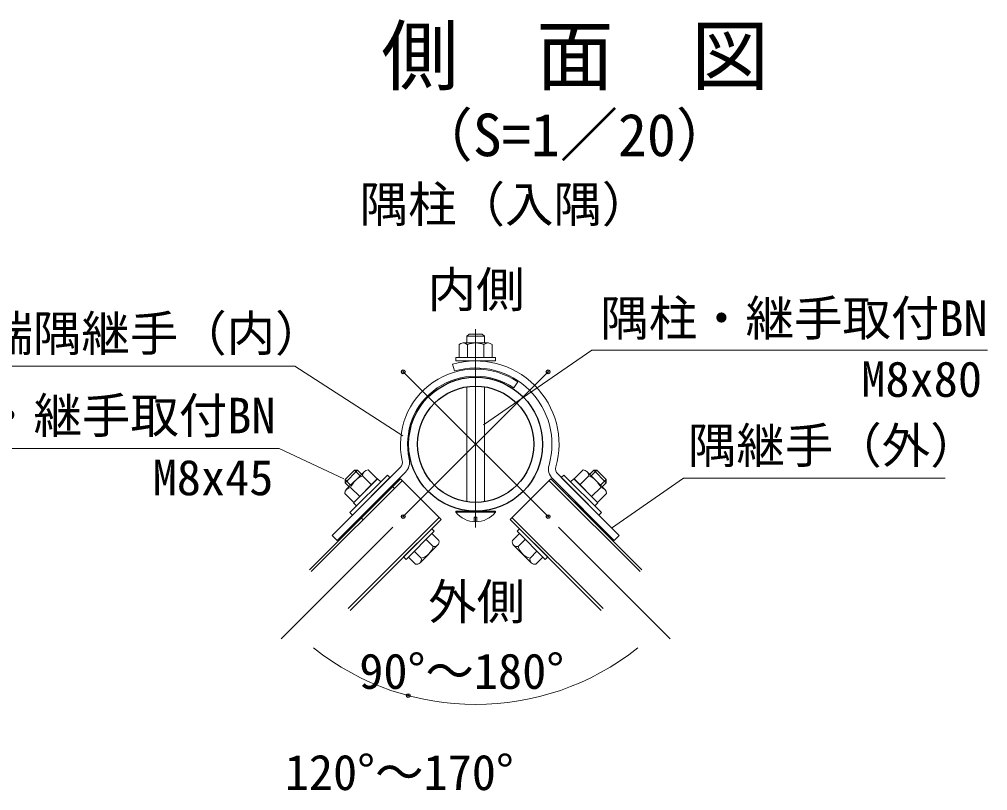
# Model space of a CAD drawing. Units: millimetres, scale not verified. Extents: x -4200 to 4200, y -2970 to 2970.
# Drawn here: x -651 to 661, y -1706 to -661 of the extents above; entities that cross this region are included whole.
import ezdxf
from ezdxf.enums import TextEntityAlignment as Align

# ---------------------------------------------------------------- set-up
doc = ezdxf.new("R2010")
doc.units = ezdxf.units.MM
doc.header["$LTSCALE"] = 10
doc.header["$PDMODE"] = 32
doc.header["$PDSIZE"] = 5
doc.linetypes.add('USER1', pattern=[50.8, 31.75, -6.35, 6.35, -6.35])
for name, color, linetype, lineweight in [('0-0_D-BMK', 2, 'USER1', 13), ('0-1_D-TTL-TXT', 7, 'Continuous', 25), ('0-2_D-STR-TXT', 7, 'Continuous', 13), ('0-3_D-STR-DIM', 7, 'Continuous', 13), ('0-4_D-STR1', 1, 'Continuous', 25), ('0-5_D-STR3', 3, 'Continuous', 13), ('0-8_Defpoints', 8, 'Continuous', 25)]:
    doc.layers.add(name, color=color, linetype=linetype, lineweight=lineweight)
doc.styles.add('ＭＳ ゴシック', font='')
doc.styles.get('ＭＳ ゴシック').set_extended_font_data('MS Gothic')

msp = doc.modelspace()

# ---------------------------------------------------------------- linework, layer by layer
at = {"layer": '0-0_D-BMK'}
for p, q in [((-32.89, -1081.01), (-32.89, -1349.52)), ((65.23, -1334.98), (-131, -1138.75)), ((-131, -1334.98), (65.23, -1138.75))]:
    msp.add_line(p, q, dxfattribs=at)
at = {"layer": '0-2_D-STR-TXT'}
for p, q in [((124.41, -1109.36), (-22.05, -1210.68)), ((124.41, -1109.36), (660.55, -1109.36)), ((-699.64, -1130.9), (-277.65, -1130.9)), ((-277.65, -1130.9), (-131.6, -1225.35)), ((-829.76, -1242.78), (-299.23, -1242.78)), ((-299.23, -1242.78), (-211.62, -1283.96)), ((248.56, -1282.79), (151.19, -1350.53)), ((248.56, -1282.79), (603, -1282.79))]:
    msp.add_line(p, q, dxfattribs=at)
at = {"layer": '0-3_D-STR-DIM'}
for p, q in [((-145.14, -1349.12), (-296.43, -1500.41)), ((79.37, -1349.12), (230.66, -1500.41))]:
    msp.add_line(p, q, dxfattribs=at)
msp.add_arc((-32.89, -1236.86), 352.71, 231.50131, 308.49869, dxfattribs=at)
at = {"layer": '0-4_D-STR1'}
for p, q in [((-258.06, -1406.88), (-134.71, -1283.53)), ((-79.56, -1338.69), (-134.71, -1283.53)), ((13.78, -1338.69), (68.94, -1283.53)), ((192.28, -1406.88), (68.94, -1283.53)), ((-255.51, -1409.43), (-132.16, -1286.08)), ((-142.77, -1296.69), (-145.32, -1294.14)), ((189.74, -1409.43), (66.39, -1286.08)), ((-205.45, -1459.49), (-82.1, -1336.14)), ((-185.2, -1339.11), (-187.74, -1336.57)), ((139.67, -1459.49), (16.33, -1336.14)), ((-202.9, -1462.03), (-79.56, -1338.69)), ((137.13, -1462.03), (13.78, -1338.69))]:
    msp.add_line(p, q, dxfattribs=at)
for radius in [90.75, 78.75]:
    msp.add_circle((-32.89, -1236.86), radius, dxfattribs=at)
at = {"layer": '0-5_D-STR3'}
for p, q in [((-23.89, -1087.61), (-41.89, -1087.61)), ((-20.89, -1090.61), (-23.89, -1087.61)), ((-15.57, -1099.61), (-50.21, -1099.61)), ((-44.89, -1099.61), (-44.89, -1090.61)), ((-20.89, -1099.61), (-20.89, -1090.61)), ((-55.4, -1119.11), (-55.4, -1101.71)), ((-44.15, -1119.11), (-44.15, -1101.71)), ((-21.65, -1119.11), (-21.65, -1101.71)), ((-10.4, -1119.11), (-10.4, -1101.71)), ((-5.89, -1123.91), (-59.89, -1123.91)), ((-10.4, -1119.11), (-55.4, -1119.11)), ((-5.89, -1119.11), (-5.89, -1123.91)), ((-64.03, -1128.29), (-61.38, -1137.52)), ((18.76, -1160.42), (24.13, -1152.47)), ((-44.89, -1159.03), (-44.89, -1314.7)), ((-20.89, -1159.03), (-20.89, -1314.7)), ((-134.86, -1267.99), (-227.41, -1360.54)), ((-209.81, -1284.81), (-197.08, -1272.08)), ((-189.44, -1279.72), (-197.08, -1272.08)), ((-187.32, -1277.59), (-192.83, -1272.08)), ((-166.11, -1283.96), (-178.41, -1271.65)), ((100.33, -1283.96), (112.64, -1271.65)), ((121.54, -1277.59), (127.06, -1272.08)), ((123.67, -1279.72), (131.3, -1272.08)), ((127.06, -1272.08), (131.3, -1272.08)), ((131.3, -1272.08), (144.03, -1284.81)), ((-128.07, -1274.77), (-220.62, -1367.33)), ((-202.17, -1292.44), (-209.81, -1284.81)), ((-209.81, -1289.05), (-209.81, -1284.81)), ((-208.06, -1298.34), (-183.57, -1273.85)), ((-152.32, -1278.65), (-203.23, -1329.57)), ((-148.92, -1282.05), (-199.84, -1332.96)), ((-165.68, -1283.53), (-198.35, -1316.2)), ((-197.93, -1315.78), (-166.11, -1283.96)), ((-174.06, -1291.91), (-186.36, -1279.61)), ((-161.44, -1287.78), (-165.68, -1283.53)), ((-148.92, -1282.05), (-152.32, -1278.65)), ((-148.92, -1282.05), (-152.32, -1278.65)), ((71.43, -1283.91), (154.85, -1367.33)), ((78.22, -1277.12), (161.64, -1360.54)), ((83.15, -1282.05), (86.54, -1278.65)), ((83.15, -1282.05), (86.54, -1278.65)), ((134.06, -1332.96), (83.15, -1282.05)), ((137.45, -1329.57), (86.54, -1278.65)), ((95.66, -1287.78), (99.91, -1283.53)), ((132.58, -1316.2), (99.91, -1283.53)), ((100.33, -1283.96), (132.15, -1315.78)), ((108.29, -1291.91), (120.59, -1279.61)), ((117.77, -1273.82), (142.26, -1298.31)), ((136.39, -1292.44), (144.03, -1284.81)), ((-204.29, -1294.56), (-209.81, -1289.05)), ((-189.97, -1307.82), (-202.27, -1295.52)), ((124.2, -1307.82), (136.5, -1295.52)), ((138.52, -1294.56), (144.03, -1289.05)), ((-197.93, -1315.78), (-210.23, -1303.47)), ((-159.64, -1306.34), (-158.58, -1307.4)), ((-151.68, -1298.38), (-150.62, -1299.44)), ((85.91, -1298.38), (84.85, -1299.44)), ((85.91, -1298.38), (117.73, -1330.2)), ((93.86, -1306.34), (92.8, -1307.4)), ((132.15, -1315.78), (144.46, -1303.47)), ((-194.11, -1320.44), (-198.35, -1316.2)), ((-175.55, -1322.25), (-174.49, -1323.31)), ((109.77, -1322.25), (108.71, -1323.31)), ((128.33, -1320.44), (132.58, -1316.2)), ((-199.84, -1332.96), (-203.23, -1329.57)), ((-199.84, -1332.96), (-203.23, -1329.57)), ((-183.5, -1330.2), (-182.44, -1331.26)), ((-6.19, -1327.61), (-59.59, -1327.61)), ((-59.59, -1329.11), (-59.59, -1327.61)), ((-6.19, -1329.11), (-59.59, -1329.11)), ((-20.89, -1327.61), (-44.89, -1327.61)), ((-34.75, -1341.96), (-34.75, -1335.53)), ((-31.2, -1335.53), (-34.75, -1335.53)), ((-31.2, -1341.97), (-31.2, -1335.53)), ((-6.19, -1329.11), (-6.19, -1327.61)), ((117.73, -1330.2), (116.67, -1331.26)), ((134.06, -1332.96), (137.45, -1329.57)), ((134.06, -1332.96), (137.45, -1329.57)), ((-227.41, -1360.54), (-220.62, -1367.33)), ((-92.28, -1351.42), (-130.47, -1389.6)), ((-127.07, -1392.99), (-88.89, -1354.81)), ((-92.28, -1351.42), (-88.89, -1354.81)), ((-82.7, -1367.37), (-92.07, -1357.99)), ((16.92, -1367.37), (26.3, -1357.99)), ((26.51, -1351.42), (23.12, -1354.81)), ((23.12, -1354.81), (61.3, -1392.99)), ((26.3, -1357.99), (58.12, -1389.81)), ((154.85, -1367.33), (161.64, -1360.54)), ((-108.26, -1397.51), (-84.37, -1373.63)), ((-90.63, -1375.31), (-100.01, -1365.93)), ((18.6, -1373.63), (42.48, -1397.51)), ((24.86, -1375.31), (34.23, -1365.93)), ((-130.47, -1389.6), (-127.07, -1392.99)), ((-114.52, -1399.19), (-123.89, -1389.81)), ((-106.58, -1391.25), (-115.95, -1381.87)), ((40.8, -1391.25), (50.18, -1381.87)), ((48.74, -1399.19), (58.12, -1389.81))]:
    msp.add_line(p, q, dxfattribs=at)
for points in [[(-20.89, -1090.61), (-44.89, -1090.61), (-41.89, -1087.61)], [(-5.89, -1119.11), (-59.89, -1119.11), (-59.89, -1123.91)], [(-209.81, -1289.05), (-192.83, -1272.08), (-197.08, -1272.08)], [(127.06, -1272.08), (144.03, -1289.05), (144.03, -1284.81)], [(26.51, -1351.42), (64.69, -1389.6), (61.3, -1392.99)]]:
    msp.add_lwpolyline(points, dxfattribs=at)
for centre, radius, start, end in [((-49.78, -1108.16), 8.55, 48.86505, 131.13495), ((-32.9, -1130.8), 31.18, 68.85295, 111.14705), ((-16.03, -1108.15), 8.55, 48.83491, 131.16509), ((-32.89, -1236.86), 112.95, 344.15331, 106.00321), ((-32.89, -1236.86), 101.85, 55.95712, 192.61089), ((-32.89, -1236.86), 103.35, 344.15331, 106.00321), ((-32.89, -1236.86), 92.25, 55.95712, 192.61089), ((-141.65, -1261.2), 19.2, 315, 12.61089), ((-177.83, -1280.19), 8.55, 93.86505, 176.13495), ((-141.65, -1261.2), 9.6, 315, 12.61089), ((85.01, -1270.33), 19.2, 164.15331, 225), ((85.01, -1270.33), 9.6, 164.15331, 225), ((112.06, -1280.18), 8.55, 3.83491, 86.16509), ((-173.75, -1308.13), 31.18, 113.85295, 156.14705), ((107.98, -1308.13), 31.18, 23.85295, 66.14705), ((-201.7, -1304.05), 8.55, 93.83491, 176.16509), ((135.92, -1304.05), 8.55, 3.86505, 86.13495), ((-32.89, -1307.93), 34.08, 218.42534, 321.57466), ((-111.33, -1370.55), 21.24, 282.93138, 347.06862), ((-88.96, -1369.05), 6.48, 255, 15), ((23.18, -1369.05), 6.48, 165, 285), ((45.56, -1370.55), 21.24, 192.93138, 257.06862), ((-112.84, -1392.93), 6.48, 255, 15), ((47.06, -1392.93), 6.48, 165, 285)]:
    msp.add_arc(centre, radius, start, end, dxfattribs=at)
at = {"layer": '0-8_Defpoints'}
for p in [(-131, -1138.75), (65.23, -1138.75), (-131, -1334.98), (65.23, -1334.98), (-124.17, -1577.55)]:
    msp.add_point(p, dxfattribs=at)

# ---------------------------------------------------------------- texts
at = {"layer": '0-1_D-TTL-TXT', "style": 'ＭＳ ゴシック'}
for s, height, p in [('側\u3000面\u3000図', 76.98, (-160.85, -771.81)), ('（S=1／20）', 57.7, (-115.37, -863.79))]:
    msp.add_text(s, height=height, dxfattribs=at).set_placement(p, align=Align.BOTTOM_LEFT)
at = {"layer": '0-2_D-STR-TXT', "style": 'ＭＳ ゴシック'}
for s, p in [('隅柱（入隅）', (-189.95, -950.17)), ('内側', (-97.86, -1065.69)), ('隅柱・継手取付BN', (135.96, -1104.49)), ('端隅継手（内）', (-698.06, -1125.13)), ('M8x80', (489.42, -1187.01)), ('胴縁・継手取付BN', (-828.44, -1236.43)), ('隅継手（外）', (254.75, -1277.02)), ('M8x45', (-470.36, -1320.43)), ('外側', (-97.1, -1488.75))]:
    msp.add_text(s, height=48.09, dxfattribs=at).set_placement(p, align=Align.BOTTOM_LEFT)
at = {"layer": '0-3_D-STR-DIM', "style": 'ＭＳ ゴシック'}
for s, p in [('90°～180°', (-190.56, -1582.82)), ('120°～170°', (-291.48, -1719.98))]:
    msp.add_text(s, height=48.09, dxfattribs=at).set_placement(p, align=Align.BOTTOM_LEFT)

doc.saveas('drawing.dxf')
